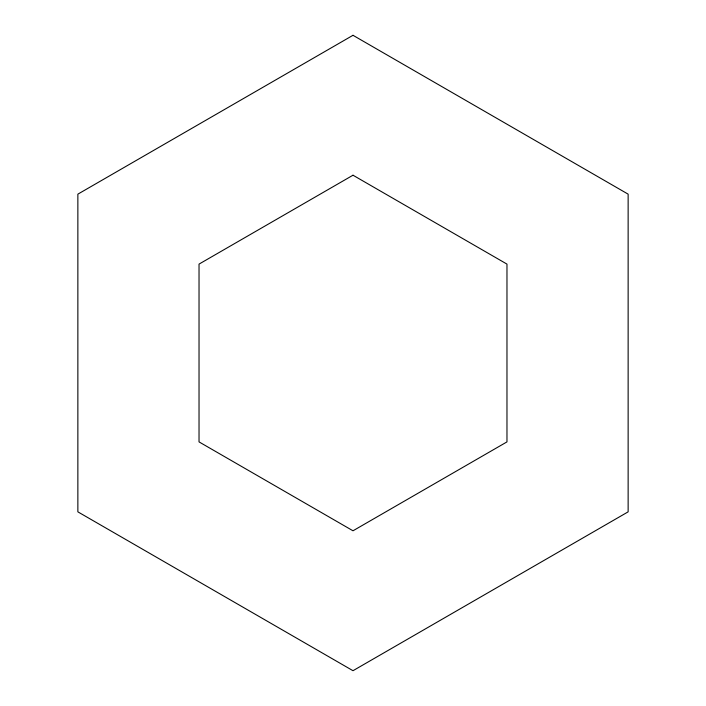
<?xml version="1.0" encoding="UTF-8"?>
<svg xmlns="http://www.w3.org/2000/svg" width="706" height="706" viewBox="0 0 706 706"><rect width="100%" height="100%" fill="white"/><g stroke="black" fill="none" stroke-linecap="round" stroke-linejoin="round"><path stroke-width="1.06" d="M353 35.3L77.863 194.15L77.863 511.85L353 670.7L628.137 511.85L628.137 194.15L353 35.3M353 175.212L199.03 264.106L199.03 441.894L353 530.788L506.97 441.894L506.97 264.106L353 175.212"/></g></svg>
